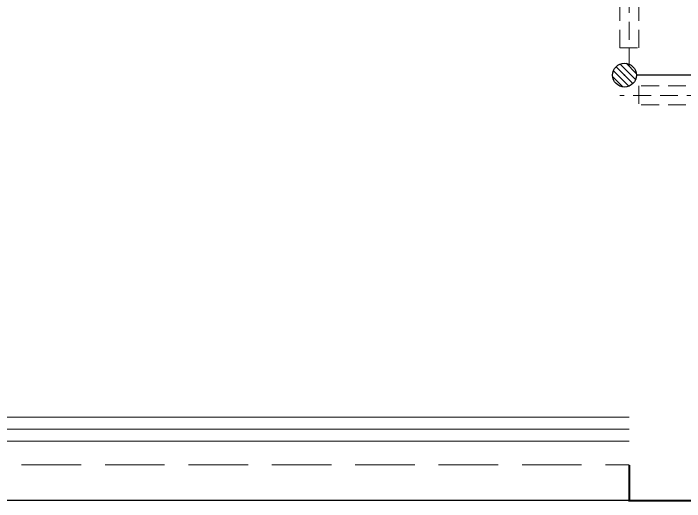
# Model space of a CAD drawing. Extents: x 2803505 to 5851001, y -1372902 to 24339.
# Drawn here: x 3300178 to 3302994, y -948177 to -946129 of the extents above; entities that cross this region are included whole.
import ezdxf

# ---------------------------------------------------------------- set-up
doc = ezdxf.new("R2010")
doc.units = 0
doc.header["$LTSCALE"] = 1000
doc.header["$MEASUREMENT"] = 0
doc.linetypes.add('DASH', pattern=[0.35, 0.25, -0.1])
doc.linetypes.add('HIDDEN', pattern=[0.375, 0.25, -0.125])
doc.layers.get('0').update_dxf_attribs({"linetype": 'CONTINUOUS'})
for name, color, linetype in [('!!电气', 1, 'CONTINUOUS'), ('LVTRY', 252, 'CONTINUOUS'), ('VPIPE-凝结', 150, 'CONTINUOUS'), ('看线', 185, 'CONTINUOUS')]:
    doc.layers.add(name, color=color, linetype=linetype)
for name, color, linetype, lineweight in [('平面-栏杆', 56, 'CONTINUOUS', 15), ('平面-看线', 252, 'CONTINUOUS', 15), ('平面-空调室内机', 176, 'CONTINUOUS', 9), ('平面-空调预留孔', 252, 'CONTINUOUS', 15)]:
    doc.layers.add(name, color=color, linetype=linetype, lineweight=lineweight)

# ---------------------------------------------------------------- blocks, each defined once
blk = doc.blocks.new('$lvtry$00000171')
for p, q in [((-74.2, 10.6), (-10.6, 74.2)), ((-69.8, -27.4), (27.4, 69.8)), ((-53, -53), (53, 53)), ((-27.4, -69.8), (69.8, 27.4)), ((10.6, -74.2), (74.2, -10.6))]:
    blk.add_line(p, q)
blk.add_circle((0, 0), 75)
blk.add_point((0, 0))
blk = doc.blocks.new('dongkong')
at = {"layer": '平面-空调预留孔', "color": 8, "linetype": 'HIDDEN', "ltscale": 0.3}
for p, q in [((-603796, 210899.9), (-603796, 210431.5)), ((-603836, 210821), (-603836, 210510.8)), ((-603836, 210821), (-603756, 210821)), ((-603756, 210821), (-603756, 210510.8))]:
    blk.add_line(p, q, dxfattribs=at)
blk.add_lwpolyline([(-603756, 210510.8), (-603836, 210510.8)], dxfattribs=at)
blk = doc.blocks.new('GDGDRGDGDRGDR')
at = {"layer": '平面-空调室内机', "ltscale": 0.3, "xscale": -1}
for p, rotation in [((1070712.6, 653502.9), 180), ((256445.9, 1046278.1), 270)]:
    blk.add_blockref('dongkong', p, dxfattribs=dict(at, rotation=rotation))
blk = doc.blocks.new('A$C1C403CBE')
at = {"color": 252, "const_width": 8}
blk.add_lwpolyline([(47450, -100), (47450, -250), (46300, -250), (46300, -100)], dxfattribs=at)
at = {"layer": 'VPIPE-凝结', "color": 252, "ltscale": 0.1}
blk.add_line((46670, 1535), (46330, 1535), dxfattribs=at)
at = {"layer": '平面-栏杆', "color": 252}
for points in [[(41650, 50), (46300, 50)], [(41650, 0), (46300, 0)]]:
    blk.add_lwpolyline(points, dxfattribs=at)
at = {"layer": '平面-看线', "color": 252}
blk.add_lwpolyline([(41650, 100), (46300, 100)], dxfattribs=at)
at = {"layer": '平面-看线', "color": 252, "linetype": 'DASH'}
blk.add_lwpolyline([(41650, -100), (46300, -100)], dxfattribs=at)
at = {"layer": '看线', "color": 252, "ltscale": 0.5}
blk.add_lwpolyline([(46300, -250), (41650, -250)], dxfattribs=at)
at = {"color": 252}
blk.add_blockref('GDGDRGDGDRGDR', (-420616.6, -441032.1), dxfattribs=at)
at = {"layer": 'LVTRY', "color": 252, "xscale": 0.6666666667107825, "yscale": 0.6666666667107825, "rotation": 269.9999999939778}
blk.add_blockref('$lvtry$00000171', (46280, 1535), dxfattribs=at)

msp = doc.modelspace()

# ---------------------------------------------------------------- block references
at = {"layer": '!!电气'}
msp.add_blockref('A$C1C403CBE', (3256462.1, -947922.9), dxfattribs=at)

doc.saveas('drawing.dxf')
